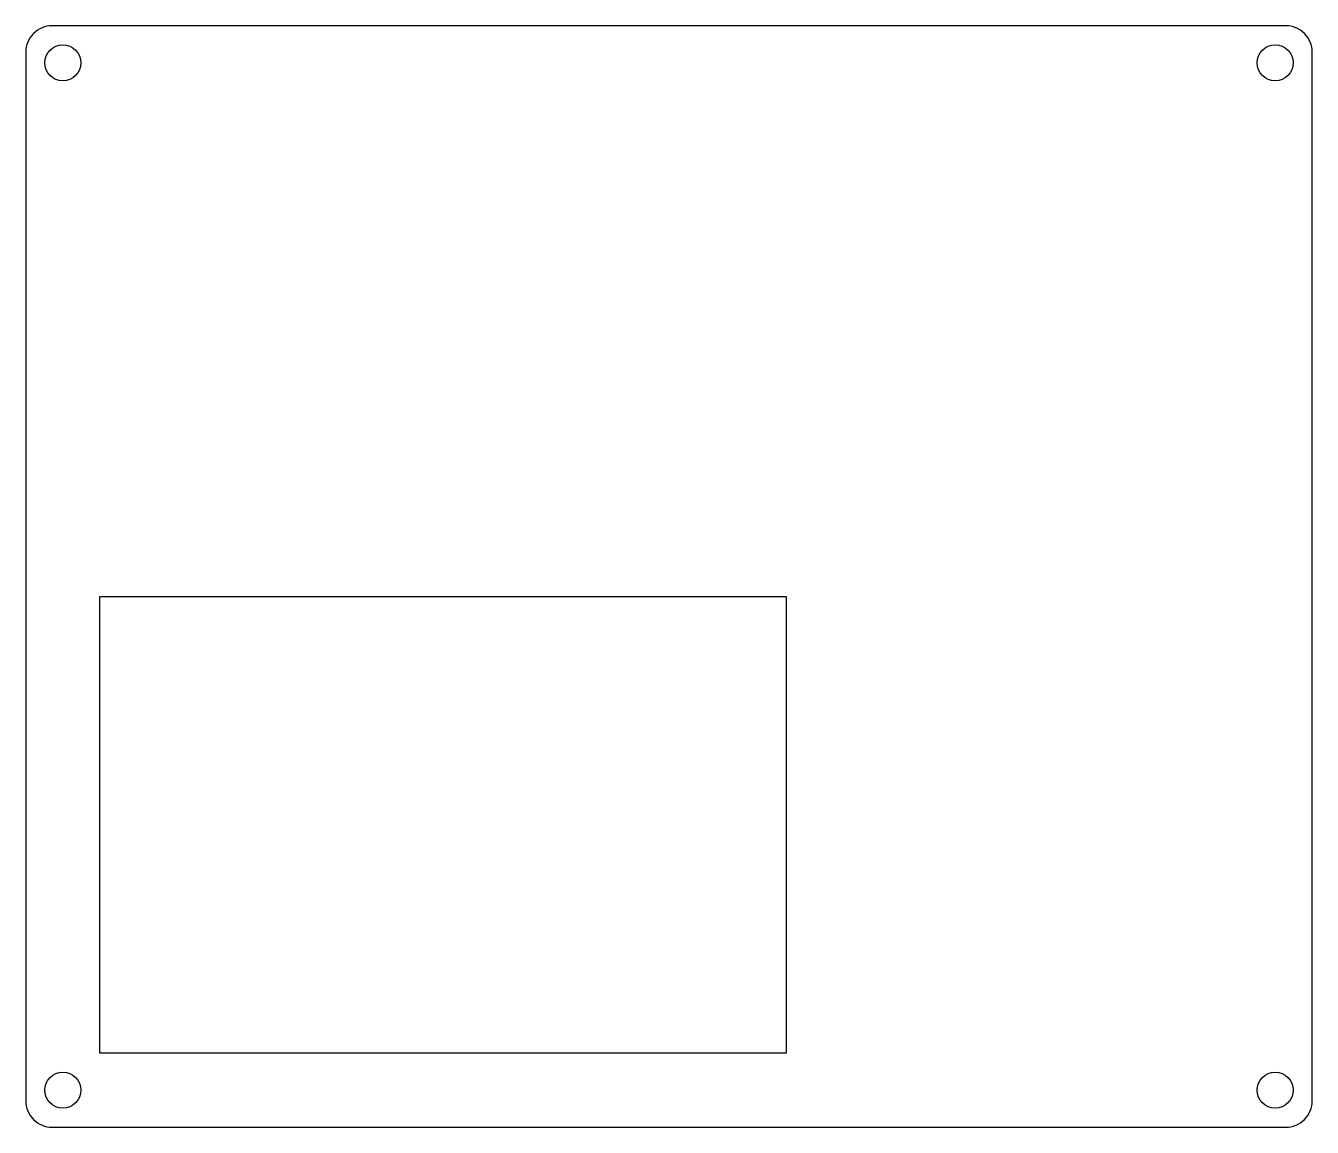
# Model space of a CAD drawing. Header units: inches. Extents: x 0 to 6.07, y 0 to 5.2.
import ezdxf

# ---------------------------------------------------------------- set-up
doc = ezdxf.new("R2010")
doc.units = ezdxf.units.IN
doc.header["$MEASUREMENT"] = 0

msp = doc.modelspace()

# ---------------------------------------------------------------- linework, layer by layer
msp.add_lwpolyline([(5.95, 0, 0.414214), (6.075, 0.125), (6.075, 5.075, 0.414214), (5.95, 5.2), (0.125, 5.2, 0.414214), (0, 5.075), (0, 0.125, 0.414214), (0.125, 0)], format="xyb", close=True)
msp.add_lwpolyline([(0.35, 0.35), (0.35, 2.505), (3.59, 2.505), (3.59, 0.35)], close=True)
for centre in [(0.175, 5.025), (5.9, 5.025), (0.175, 0.175), (5.9, 0.175)]:
    msp.add_circle(centre, 0.085)

doc.saveas('drawing.dxf')
